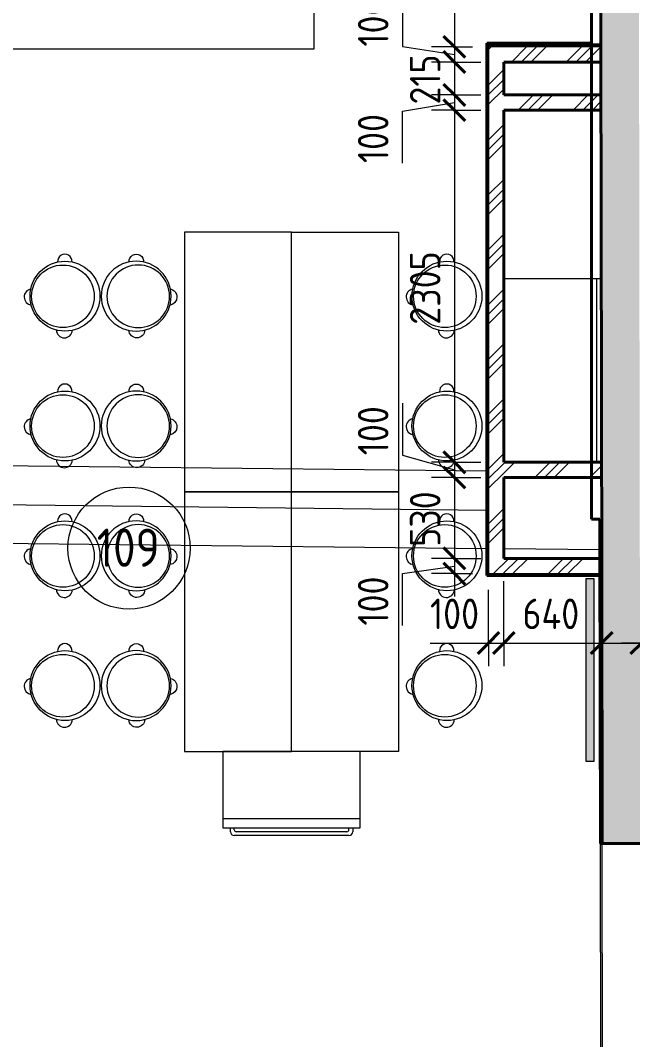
# Model space of a CAD drawing. Header units: millimetres. Extents: x -11886 to 68941, y -8130 to 45506.
# Drawn here: x -3505 to 502, y 25341 to 32015 of the extents above; entities that cross this region are included whole.
import ezdxf

# ---------------------------------------------------------------- set-up
doc = ezdxf.new("R2010")
doc.units = ezdxf.units.MM
for name, color, linetype, lineweight, true_color in [('Линии', 7, 'Continuous', 9, 0x00a600), ('Стены разрез', 7, 'Continuous', 40, 0xbb5389), ('ТХ', 5, 'Continuous', 9, 0x0000ff), ('ТХ 1 этаж_dwg', 7, 'Continuous', 9, 0x767676)]:
    doc.layers.add(name, color=color, linetype=linetype, lineweight=lineweight, true_color=true_color)
for name, color, linetype, lineweight in [('Марки помещений', 7, 'Continuous', 20), ('Перекрытие', 7, 'Continuous', 18), ('Размеры', 7, 'Continuous', 9), ('Размеры-100', 7, 'Continuous', 9), ('Стены', 7, 'Continuous', 18), ('Стены внутренние', 7, 'Continuous', 18), ('Стены штриховка', 7, 'Continuous', 18)]:
    doc.layers.add(name, color=color, linetype=linetype, lineweight=lineweight)
doc.styles.add('GOST Common_1', font='GOST_Common.ttf', dxfattribs={"width": 0.9, "height": 200})
doc.styles.add('GOST Common_2', font='GOST_Common.ttf', dxfattribs={"width": 0.9, "height": 250})
doc.dimstyles.new('ADSK_Основной_2_мм_Округление_до_1_мм', dxfattribs={"dimscale": 304.8, "dimtxt": 201.142999, "dimasz": 0.463911, "dimexe": 0.492126, "dimexo": 0.492126, "dimgap": 0.098425, "dimtad": 1, "dimdec": 0, "dimdsep": 46, "dimtxsty": 'GOST Common_1', "dimblk1": 'OBLIQUE', "dimblk2": 'OBLIQUE', "dimsah": 1, "dimcen": 0.09, "dimdle": 0.492126, "dimazin": 2, "dimtfac": 1, "dimtdec": 4, "dimtix": 1, "dimtmove": 0, "dimatfit": 3, "dimfxl": 1, "dimtvp": 1, "dimtolj": 1, "dimtzin": 0, "dimlwd": 20, "dimlwe": 20, "dimarcsym": 2})
doc.dimstyles.new('ADSK_Основной_2_мм_Округление_до_1_мм_1', dxfattribs={"dimscale": 304.8, "dimtxt": 201.142999, "dimasz": 0.463911, "dimexe": 0.492126, "dimexo": 0.492126, "dimgap": 0.098425, "dimtad": 1, "dimdec": 0, "dimdsep": 46, "dimtxsty": 'GOST Common_1', "dimblk1": 'OBLIQUE', "dimblk2": 'OBLIQUE', "dimsah": 1, "dimcen": 0.09, "dimdle": 0.492126, "dimazin": 2, "dimtfac": 1, "dimtdec": 4, "dimtix": 1, "dimtmove": 1, "dimatfit": 3, "dimfxl": 1, "dimtvp": 1, "dimtolj": 1, "dimtzin": 0, "dimlwd": 20, "dimlwe": 20, "dimarcsym": 2})
pattern_1 = [(45, (0, 0), (-179.6051, 179.6051), []), (45, (63.5, 0), (0, 359.2102), []), (45, (-63.5, 0), (0, 359.2102), [])]

# ---------------------------------------------------------------- blocks, each defined once
blk = doc.blocks.new('Существующие стены 1 эт - Существующие стены 1 эт-653793-01 План 1-го этажа кладочный')
at = {"layer": 'Стены', "color": 243, "true_color": 0xbb5389}
for p, q in [((233.5, 29121.6), (233.2, 30323.5)), ((287, 28491.8), (286.9, 28546.8)), ((291, 26625), (566.6, 26625.6)), ((294.1, 25199.7), (291, 26625))]:
    blk.add_line(p, q, dxfattribs=at)
at = {"layer": 'Стены разрез'}
for p, q in [((232.8, 32204.3), (233.1, 31112.7)), ((233.1, 31112.7), (233.1, 30938)), ((233.1, 30938), (233.6, 28749.6)), ((233.6, 28749.6), (286.8, 28749.6)), ((286.8, 28749.6), (286.8, 28554.4)), ((286.8, 28554.4), (291, 26625)), ((291, 26625), (566.6, 26625.6))]:
    blk.add_line(p, q, dxfattribs=at)
blk = doc.blocks.new('ТХ 1 этаж_dwg_Стол демонстрационный-2118439-01 План 1-го этажа кладочный')
at = {"layer": 'ТХ', "color": 253, "true_color": 0xa0a0a0, "flags": 128}
blk.add_lwpolyline([(274189.1, 2061.2), (274939.1, 2061.2), (274939.1, 4461.2), (274189.1, 4461.2)], close=True, dxfattribs=at)
blk = doc.blocks.new('ТХ 1 этаж_dwg_Табурет-2118440-01 План 1-го этажа кладочный')
at = {"layer": 'ТХ', "color": 253, "true_color": 0xa0a0a0}
for centre, radius in [((274512.6, 5496.5), 228.8), ((274512.6, 5496.5), 228.8), ((274526.2, 5497.5), 205), ((274526.2, 5497.5), 205)]:
    blk.add_circle(centre, radius, dxfattribs=at)
for centre, radius, start, end in [((274516.5, 5717.6), 52, 0.84512, 177.13339), ((274516.5, 5717.6), 52, 0.84512, 177.13339), ((274726.2, 5501.8), 53.3, 281.24565, 81.57549), ((274726.2, 5501.8), 53.3, 281.24565, 81.57549), ((274513.6, 5269.1), 47.3, 176.04871, 4.42203), ((274513.6, 5269.1), 47.3, 176.04871, 4.42203)]:
    blk.add_arc(centre, radius, start, end, dxfattribs=at)
blk = doc.blocks.new('ТХ 1 этаж_dwg_A$C3da1b1ea-2118383-01 План 1-го этажа кладочный')
at = {"layer": 'ТХ', "true_color": 0xa0a0a0}
blk.add_hatch(color=253, dxfattribs=at).paths.add_polyline_path([(50, -1200), (50, 0), (0, 0), (0, -1200), (34.9, -1200)])
at = {"layer": 'ТХ', "color": 253, "true_color": 0xa0a0a0, "flags": 128}
blk.add_lwpolyline([(0, 0), (50, 0), (50, -1200), (0, -1200)], close=True, dxfattribs=at)
blk = doc.blocks.new('ТХ 1 этаж_dwg_Табурет-2118441-01 План 1-го этажа кладочный')
at = {"layer": 'ТХ', "color": 253, "true_color": 0xa0a0a0}
for centre, radius in [((274512.6, 5496.5), 228.8), ((274512.6, 5496.5), 228.8), ((274526.2, 5497.5), 205), ((274526.2, 5497.5), 205)]:
    blk.add_circle(centre, radius, dxfattribs=at)
for centre, radius, start, end in [((274516.5, 5717.6), 52, 0.84512, 177.13339), ((274516.5, 5717.6), 52, 0.84512, 177.13339), ((274726.2, 5501.8), 53.3, 281.24565, 81.57549), ((274726.2, 5501.8), 53.3, 281.24565, 81.57549), ((274513.6, 5269.1), 47.3, 176.04871, 4.42203), ((274513.6, 5269.1), 47.3, 176.04871, 4.42203)]:
    blk.add_arc(centre, radius, start, end, dxfattribs=at)
blk = doc.blocks.new('ТХ 1 этаж_dwg_Тумба инструментальная-2118462-01 План 1-го этажа кладочный')
at = {"layer": 'ТХ', "color": 253, "true_color": 0xa0a0a0}
for p, q in [((275316.1, 3224.9), (275316.1, 2324.9)), ((275376.1, 3174.9), (275401.1, 3174.9)), ((275388.6, 3149.9), (275376.1, 3149.9)), ((275401.1, 3137.4), (275401.1, 2412.4)), ((275426.1, 3149.9), (275426.1, 2399.9)), ((275388.6, 2399.9), (275376.1, 2399.9)), ((275401.1, 2374.9), (275376.1, 2374.9))]:
    blk.add_line(p, q, dxfattribs=at)
at = {"layer": 'ТХ', "color": 253, "true_color": 0xa0a0a0, "flags": 128}
blk.add_lwpolyline([(275376.1, 2324.9), (275376.1, 3224.9), (274876.1, 3224.9), (274876.1, 2324.9)], close=True, dxfattribs=at)
at = {"layer": 'ТХ', "color": 253, "true_color": 0xa0a0a0}
for centre, radius, start, end in [((275388.6, 3137.4), 12.5, 0, 90), ((275401.1, 3149.9), 25, 0, 90), ((275388.6, 2412.4), 12.5, 270, 0), ((275401.1, 2399.9), 25, 270, 0)]:
    blk.add_arc(centre, radius, start, end, dxfattribs=at)
blk = doc.blocks.new('ТХ 1 этаж_dwg-2084881-01 План 1-го этажа кладочный')
at = {"layer": 'ТХ', "color": 253, "true_color": 0xa0a0a0, "flags": 128}
for points in [[(115570.8, -40245.5), (115570.8, -41945.5), (116270.8, -41945.5), (116270.8, -40245.5), (116970.8, -40245.5), (116970.8, -41945.5), (116270.8, -41945.5), (116270.8, -40245.5)], [(115570.8, -41945.5), (115570.8, -43645.5), (116270.8, -43645.5), (116270.8, -41945.5), (116970.8, -41945.5), (116970.8, -43645.5), (116270.8, -43645.5), (116270.8, -41945.5)]]:
    blk.add_lwpolyline(points, close=True, dxfattribs=at)
for name, p, rotation in [('ТХ 1 этаж_dwg_Стол демонстрационный-2118439-01 План 1-го этажа кладочный', (111956.5, 235894.5), 270), ('ТХ 1 этаж_dwg_Табурет-2118440-01 План 1-го этажа кладочный', (389300.3, -35167.4), 180), ('ТХ 1 этаж_dwg_Табурет-2118440-01 План 1-го этажа кладочный', (391800.3, -35167.4), 180), ('ТХ 1 этаж_dwg_Табурет-2118440-01 План 1-го этажа кладочный', (389300.3, -36017.4), 180), ('ТХ 1 этаж_dwg_Табурет-2118440-01 План 1-го этажа кладочный', (391800.3, -36017.4), 180), ('ТХ 1 этаж_dwg_Табурет-2118440-01 План 1-го этажа кладочный', (389300.3, -36867.4), 180), ('ТХ 1 этаж_dwg_Табурет-2118440-01 План 1-го этажа кладочный', (391800.3, -36867.4), 180), ('ТХ 1 этаж_dwg_A$C3da1b1ea-2118383-01 План 1-го этажа кладочный', (118249.9, -43712), 180), ('ТХ 1 этаж_dwg_Табурет-2118440-01 План 1-го этажа кладочный', (389300.3, -37717.4), 180), ('ТХ 1 этаж_dwg_Табурет-2118440-01 План 1-го этажа кладочный', (391800.3, -37717.4), 180), ('ТХ 1 этаж_dwg_Тумба инструментальная-2118462-01 План 1-го этажа кладочный', (113495.9, 231230.6), 270)]:
    blk.add_blockref(name, p, dxfattribs=dict(rotation=rotation))
at = {"extrusion": (0, 0, -1), "zscale": -1, "rotation": 180}
for p in [(159258.7, -35167.4), (159258.7, -36017.4), (159258.7, -36867.4), (159258.7, -37717.4)]:
    blk.add_blockref('ТХ 1 этаж_dwg_Табурет-2118441-01 План 1-го этажа кладочный', p, dxfattribs=at)
blk = doc.blocks.new('ADSK_Марка_Помещение_ОдноЗначение - Номер-247393-01 План 1-го этажа кладочный')
at = {"layer": 'Марки помещений'}
blk.add_circle((0, 0), 4, dxfattribs=at)
blk = doc.blocks.new('DIMBLOCK128-01 План 1-го этажа кладочный')
at = {"layer": 'Размеры-100', "lineweight": 20, "transparency": 16777216}
for p, q in [((-341.1, 27937.1), (-341.1, 28341.8)), ((-441.1, 27937.1), (-441.1, 28285.8)), ((-824.1, 27937.1), (-483.2, 27937.1)), ((-591.1, 27937.1), (-341.1, 27937.1)), ((-483.2, 27937.1), (-391.1, 27937.1)), ((-441.1, 27937.1), (-441.1, 27787.1)), ((-341.1, 27937.1), (-341.1, 27787.1))]:
    blk.add_line(p, q, dxfattribs=at)
at = {"layer": 'Размеры-100', "lineweight": 40, "transparency": 16777216}
for p, q in [((-441.1, 27937.1), (-370.4, 28007.8)), ((-341.1, 27937.1), (-270.4, 28007.8)), ((-441.1, 27937.1), (-511.8, 27866.4)), ((-341.1, 27937.1), (-411.8, 27866.4))]:
    blk.add_line(p, q, dxfattribs=at)
at = {"layer": 'Размеры-100', "color": 0, "lineweight": 20, "transparency": 16777216, "insert": (-824.1, 28228.5), "char_height": 200, "width": 409.104, "attachment_point": 1, "line_spacing_factor": 1.022761, "style": 'GOST Common_1'}
blk.add_mtext('100', dxfattribs=at)
blk = doc.blocks.new('_Oblique')
at = {"color": 0, "linetype": 'ByBlock', "lineweight": -2}
blk.add_line((-0.5, -0.5), (0.5, 0.5), dxfattribs=at)
blk = doc.blocks.new('DIMBLOCK129-01 План 1-го этажа кладочный')
at = {"layer": 'Размеры-100', "lineweight": 20, "transparency": 16777216}
for p, q in [((-341.1, 27937.1), (-341.1, 28341.8)), ((299.3, 27937.1), (299.3, 28341.8)), ((-341.1, 27937.1), (299.3, 27937.1)), ((-341.1, 27937.1), (-341.1, 27787.1)), ((299.3, 27937.1), (299.3, 27787.1))]:
    blk.add_line(p, q, dxfattribs=at)
at = {"layer": 'Размеры-100', "lineweight": 40, "transparency": 16777216}
for p, q in [((-341.1, 27937.1), (-270.4, 28007.8)), ((299.3, 27937.1), (370, 28007.8)), ((-341.1, 27937.1), (-411.8, 27866.4)), ((299.3, 27937.1), (228.6, 27866.4))]:
    blk.add_line(p, q, dxfattribs=at)
at = {"layer": 'Размеры-100', "color": 0, "lineweight": 20, "transparency": 16777216, "insert": (-218.6, 28228.5), "char_height": 200, "width": 474.561, "attachment_point": 1, "line_spacing_factor": 1.022761, "style": 'GOST Common_1'}
blk.add_mtext('640', dxfattribs=at)
blk = doc.blocks.new('DIMBLOCK130-01 План 1-го этажа кладочный')
at = {"layer": 'Размеры-100', "lineweight": 20, "transparency": 16777216}
for p, q in [((299.3, 27937.1), (299.3, 28341.8)), ((559.9, 27937.1), (559.9, 28087.1)), ((299.3, 27937.1), (709.9, 27937.1)), ((299.3, 27937.1), (299.3, 27787.1)), ((642.4, 27937.1), (429.6, 27937.1)), ((559.9, 27937.1), (559.9, 27887.1)), ((983.4, 27937.1), (642.4, 27937.1))]:
    blk.add_line(p, q, dxfattribs=at)
at = {"layer": 'Размеры-100', "lineweight": 40, "transparency": 16777216}
for p, q in [((299.3, 27937.1), (370, 28007.8)), ((559.9, 27937.1), (630.6, 28007.8)), ((299.3, 27937.1), (228.6, 27866.4)), ((559.9, 27937.1), (489.2, 27866.4))]:
    blk.add_line(p, q, dxfattribs=at)
at = {"layer": 'Размеры-100', "color": 0, "lineweight": 20, "transparency": 16777216, "insert": (642.4, 28228.5), "char_height": 200, "width": 409.104, "attachment_point": 1, "line_spacing_factor": 1.022761, "style": 'GOST Common_1'}
blk.add_mtext('261', dxfattribs=at)
blk = doc.blocks.new('DIMBLOCK172-01 План 1-го этажа кладочный')
at = {"layer": 'Размеры-100', "lineweight": 40, "transparency": 16777216}
for p, q in [((-664.5, 33689.3), (-735.2, 33760)), ((-664.5, 33689.3), (-593.8, 33618.6)), ((-664.5, 31841.6), (-735.2, 31912.3)), ((-664.5, 31841.6), (-593.8, 31770.9))]:
    blk.add_line(p, q, dxfattribs=at)
at = {"layer": 'Размеры-100', "lineweight": 20, "transparency": 16777216}
for p, q in [((-664.5, 33689.3), (-714.5, 33689.3)), ((-664.5, 33689.3), (-664.5, 31841.6)), ((-664.5, 33689.3), (-514.5, 33689.3)), ((-664.5, 31841.6), (-814.5, 31841.6)), ((-664.5, 31841.6), (-547.1, 31841.6))]:
    blk.add_line(p, q, dxfattribs=at)
at = {"layer": 'Размеры-100', "color": 0, "lineweight": 20, "transparency": 16777216, "insert": (-955.9, 32523.4), "char_height": 200, "width": 580.928, "attachment_point": 1, "rotation": 90, "line_spacing_factor": 1.022761, "style": 'GOST Common_1'}
blk.add_mtext('1848', dxfattribs=at)
blk = doc.blocks.new('DIMBLOCK173-01 План 1-го этажа кладочный')
at = {"layer": 'Размеры-100', "lineweight": 20, "transparency": 16777216}
for p, q in [((-1004.8, 32184.1), (-1004.8, 31843.2)), ((-1004.8, 31843.2), (-664.5, 31791.6)), ((-664.5, 31841.6), (-814.5, 31841.6)), ((-664.5, 31841.6), (-664.5, 31741.6)), ((-664.5, 31841.6), (-547.1, 31841.6)), ((-664.5, 31741.6), (-814.5, 31741.6)), ((-664.5, 31741.6), (-491.1, 31741.6))]:
    blk.add_line(p, q, dxfattribs=at)
at = {"layer": 'Размеры-100', "lineweight": 40, "transparency": 16777216}
for p, q in [((-664.5, 31841.6), (-735.2, 31912.3)), ((-664.5, 31841.6), (-593.8, 31770.9)), ((-664.5, 31741.6), (-735.2, 31812.3)), ((-664.5, 31741.6), (-593.8, 31670.9))]:
    blk.add_line(p, q, dxfattribs=at)
at = {"layer": 'Размеры-100', "color": 0, "lineweight": 20, "transparency": 16777216, "insert": (-1296.1, 31843.2), "char_height": 200, "width": 409.104, "attachment_point": 1, "rotation": 90, "line_spacing_factor": 1.022761, "style": 'GOST Common_1'}
blk.add_mtext('100', dxfattribs=at)
blk = doc.blocks.new('DIMBLOCK174-01 План 1-го этажа кладочный')
at = {"layer": 'Размеры-100', "lineweight": 40, "transparency": 16777216}
for p, q in [((-664.5, 31741.6), (-735.2, 31812.3)), ((-664.5, 31741.6), (-593.8, 31670.9)), ((-664.5, 31526.8), (-735.2, 31597.5)), ((-664.5, 31526.8), (-593.8, 31456.1))]:
    blk.add_line(p, q, dxfattribs=at)
at = {"layer": 'Размеры-100', "lineweight": 20, "transparency": 16777216}
for p, q in [((-664.5, 31741.6), (-814.5, 31741.6)), ((-664.5, 31741.6), (-664.5, 31526.8)), ((-664.5, 31741.6), (-491.1, 31741.6)), ((-664.5, 31526.8), (-814.5, 31526.8)), ((-664.5, 31526.8), (-491.1, 31526.8))]:
    blk.add_line(p, q, dxfattribs=at)
at = {"layer": 'Размеры-100', "color": 0, "lineweight": 20, "transparency": 16777216, "insert": (-955.9, 31463.7), "char_height": 200, "width": 409.104, "attachment_point": 1, "rotation": 90, "line_spacing_factor": 1.022761, "style": 'GOST Common_1'}
blk.add_mtext('215', dxfattribs=at)
blk = doc.blocks.new('DIMBLOCK175-01 План 1-го этажа кладочный')
at = {"layer": 'Размеры-100', "lineweight": 40, "transparency": 16777216}
for p, q in [((-664.5, 31526.8), (-735.2, 31597.5)), ((-664.5, 31526.8), (-593.8, 31456.1)), ((-664.5, 31426.8), (-735.2, 31497.5)), ((-664.5, 31426.8), (-593.8, 31356.1))]:
    blk.add_line(p, q, dxfattribs=at)
at = {"layer": 'Размеры-100', "lineweight": 20, "transparency": 16777216}
for p, q in [((-664.5, 31526.8), (-814.5, 31526.8)), ((-664.5, 31526.8), (-664.5, 31426.8)), ((-664.5, 31526.8), (-491.1, 31526.8)), ((-1004.8, 31421.3), (-664.5, 31476.8)), ((-1004.8, 31080.4), (-1004.8, 31421.3)), ((-664.5, 31426.8), (-814.5, 31426.8)), ((-664.5, 31426.8), (-491.1, 31426.8))]:
    blk.add_line(p, q, dxfattribs=at)
at = {"layer": 'Размеры-100', "color": 0, "lineweight": 20, "transparency": 16777216, "insert": (-1296.1, 31080.4), "char_height": 200, "width": 409.104, "attachment_point": 1, "rotation": 90, "line_spacing_factor": 1.022761, "style": 'GOST Common_1'}
blk.add_mtext('100', dxfattribs=at)
blk = doc.blocks.new('DIMBLOCK176-01 План 1-го этажа кладочный')
at = {"layer": 'Размеры-100', "lineweight": 40, "transparency": 16777216}
for p, q in [((-664.5, 31426.8), (-735.2, 31497.5)), ((-664.5, 31426.8), (-593.8, 31356.1)), ((-664.5, 29121.6), (-735.2, 29192.3)), ((-664.5, 29121.6), (-593.8, 29050.9))]:
    blk.add_line(p, q, dxfattribs=at)
at = {"layer": 'Размеры-100', "lineweight": 20, "transparency": 16777216}
for p, q in [((-664.5, 31426.8), (-814.5, 31426.8)), ((-664.5, 31426.8), (-664.5, 29121.6)), ((-664.5, 31426.8), (-491.1, 31426.8)), ((-664.5, 29121.6), (-814.5, 29121.6)), ((-664.5, 29121.6), (-491.1, 29121.6))]:
    blk.add_line(p, q, dxfattribs=at)
at = {"layer": 'Размеры-100', "color": 0, "lineweight": 20, "transparency": 16777216, "insert": (-955.9, 30021.9), "char_height": 200, "width": 605.475, "attachment_point": 1, "rotation": 90, "line_spacing_factor": 1.022761, "style": 'GOST Common_1'}
blk.add_mtext('2305', dxfattribs=at)
blk = doc.blocks.new('DIMBLOCK177-01 План 1-го этажа кладочный')
at = {"layer": 'Размеры-100', "lineweight": 20, "transparency": 16777216}
for p, q in [((-1004.8, 29508.2), (-1004.8, 29167.3)), ((-1004.8, 29167.3), (-664.5, 29071.6)), ((-664.5, 29121.6), (-814.5, 29121.6)), ((-664.5, 29121.6), (-664.5, 29021.6)), ((-664.5, 29121.6), (-491.1, 29121.6)), ((-664.5, 29021.6), (-814.5, 29021.6)), ((-664.5, 29021.6), (-491.1, 29021.6))]:
    blk.add_line(p, q, dxfattribs=at)
at = {"layer": 'Размеры-100', "lineweight": 40, "transparency": 16777216}
for p, q in [((-664.5, 29121.6), (-735.2, 29192.3)), ((-664.5, 29121.6), (-593.8, 29050.9)), ((-664.5, 29021.6), (-735.2, 29092.3)), ((-664.5, 29021.6), (-593.8, 28950.9))]:
    blk.add_line(p, q, dxfattribs=at)
at = {"layer": 'Размеры-100', "color": 0, "lineweight": 20, "transparency": 16777216, "insert": (-1296.1, 29167.3), "char_height": 200, "width": 409.104, "attachment_point": 1, "rotation": 90, "line_spacing_factor": 1.022761, "style": 'GOST Common_1'}
blk.add_mtext('100', dxfattribs=at)
blk = doc.blocks.new('DIMBLOCK178-01 План 1-го этажа кладочный')
at = {"layer": 'Размеры-100', "lineweight": 40, "transparency": 16777216}
for p, q in [((-664.5, 29021.6), (-735.2, 29092.3)), ((-664.5, 29021.6), (-593.8, 28950.9)), ((-664.5, 28491.8), (-735.2, 28562.5)), ((-664.5, 28491.8), (-593.8, 28421.1))]:
    blk.add_line(p, q, dxfattribs=at)
at = {"layer": 'Размеры-100', "lineweight": 20, "transparency": 16777216}
for p, q in [((-664.5, 29021.6), (-814.5, 29021.6)), ((-664.5, 29021.6), (-664.5, 28491.8)), ((-664.5, 29021.6), (-491.1, 29021.6)), ((-664.5, 28491.8), (-814.5, 28491.8)), ((-664.5, 28491.8), (-491.1, 28491.8))]:
    blk.add_line(p, q, dxfattribs=at)
at = {"layer": 'Размеры-100', "color": 0, "lineweight": 20, "transparency": 16777216, "insert": (-955.9, 28567.5), "char_height": 200, "width": 454.106, "attachment_point": 1, "rotation": 90, "line_spacing_factor": 1.022761, "style": 'GOST Common_1'}
blk.add_mtext('530', dxfattribs=at)
blk = doc.blocks.new('DIMBLOCK179-01 План 1-го этажа кладочный')
at = {"layer": 'Размеры-100', "lineweight": 40, "transparency": 16777216}
for p, q in [((-664.5, 28491.8), (-735.2, 28562.5)), ((-664.5, 28391.8), (-735.2, 28462.5)), ((-664.5, 28491.8), (-593.8, 28421.1)), ((-664.5, 28391.8), (-593.8, 28321.1))]:
    blk.add_line(p, q, dxfattribs=at)
at = {"layer": 'Размеры-100', "lineweight": 20, "transparency": 16777216}
for p, q in [((-1004.8, 28392.9), (-664.5, 28441.8)), ((-664.5, 28491.8), (-814.5, 28491.8)), ((-664.5, 28491.8), (-664.5, 28241.8)), ((-664.5, 28491.8), (-491.1, 28491.8)), ((-1004.8, 28051.9), (-1004.8, 28392.9)), ((-664.5, 28391.8), (-814.5, 28391.8)), ((-664.5, 28391.8), (-547.1, 28391.8))]:
    blk.add_line(p, q, dxfattribs=at)
at = {"layer": 'Размеры-100', "color": 0, "lineweight": 20, "transparency": 16777216, "insert": (-1296.1, 28051.9), "char_height": 200, "width": 409.104, "attachment_point": 1, "rotation": 90, "line_spacing_factor": 1.022761, "style": 'GOST Common_1'}
blk.add_mtext('100', dxfattribs=at)

msp = doc.modelspace()

# ---------------------------------------------------------------- hatches: boundary and pattern name
at = {"layer": 'Стены внутренние', "true_color": 0xc0c0c0}
h = msp.add_hatch(color=9, dxfattribs=at)
h.paths.add_polyline_path([(559.1, 20921), (561, 20921), (559.1, 22167.8), (309.1, 22167.4), (311, 20921), (336.7, 20921)])
h.paths.add_polyline_path([(307, 23528.6), (557, 23529), (554.5, 25125.6), (304.5, 25125.2), (307, 23528.6)])
h.paths.add_polyline_path([(302.2, 26625.2), (552.2, 26625.6), (539.9, 34625.6), (289.9, 34625.2), (302.2, 26625.6)])
h.paths.add_polyline_path([(288.2, 35755.2), (538.2, 35755.6), (536.6, 36781.9), (286.6, 36781.9), (288, 35839.2)])
at = {"layer": 'Стены внутренние', "lineweight": 9}
h = msp.add_hatch(dxfattribs=at)
h.set_pattern_fill('FP_3', color=256, style=0, pattern_type=2)
h.set_pattern_definition(pattern_1)
h.paths.add_polyline_path([(-441.1, 28491.8), (-341.1, 28491.8), (-341.1, 31841.6), (-441.1, 31841.6), (-441.1, 28546.7)])
h = msp.add_hatch(dxfattribs=at)
h.set_pattern_fill('FP_3', color=256, style=0, pattern_type=2)
h.set_pattern_definition(pattern_1)
h.paths.add_polyline_path([(-341.1, 31741.6), (294.3, 31741.6), (294.2, 31841.6), (-341.1, 31841.6)])
h = msp.add_hatch(dxfattribs=at)
h.set_pattern_fill('FP_3', color=256, style=0, pattern_type=2)
h.set_pattern_definition(pattern_1)
h.paths.add_polyline_path([(142.5, 31426.8), (294.8, 31426.8), (294.7, 31526.8), (-341.1, 31526.8), (-341.1, 31426.8), (44.5, 31426.8)])
h = msp.add_hatch(dxfattribs=at)
h.set_pattern_fill('FP_3', color=256, style=0, pattern_type=2)
h.set_pattern_definition(pattern_1)
h.paths.add_polyline_path([(286.8, 29021.6), (298.5, 29021.6), (298.4, 29121.6), (-341.1, 29120.4), (-341.1, 29021.6), (280.2, 29021.6)])
h = msp.add_hatch(dxfattribs=at)
h.set_pattern_fill('FP_3', color=256, style=0, pattern_type=2)
h.set_pattern_definition(pattern_1)
h.paths.add_polyline_path([(287.2, 28391.8), (299.5, 28391.8), (298.5, 28491.8), (-441.1, 28491.8), (-441.1, 28391.8), (286.8, 28391.8)])

# ---------------------------------------------------------------- linework, layer by layer
at = {"layer": 'Линии', "color": 8, "lineweight": 18, "true_color": 0x808080}
for p, q in [((267.5, 29121.6), (267.5, 30323.5)), ((-5639.2, 29120.4), (-453.1, 29064.8)), ((-453.1, 28554.8), (-5644.6, 28610.4)), ((286.9, 28546.8), (-341.1, 28553.6)), ((299.2, 28546.7), (287.9, 28546.8))]:
    msp.add_line(p, q, dxfattribs=at)
at = {"layer": 'Перекрытие', "color": 136, "true_color": 0x008080}
msp.add_line((-341.1, 30323.5), (296.5, 30323.5), dxfattribs=at)
at = {"layer": 'Перекрытие', "color": 7, "true_color": 0xffffff}
msp.add_line((-452.9, 28805.5), (-5768.8, 28866.9), dxfattribs=at)
at = {"layer": 'Стены внутренние', "lineweight": 40}
for p, q in [((291.4, 33677.3), (294.2, 31853.6)), ((232.9, 31866.6), (-453.1, 31866.6)), ((-453.1, 31866.6), (-453.1, 28379.8)), ((-341.1, 31853.6), (-453.1, 31853.6)), ((-453.1, 31851.6), (-341.1, 31851.6)), ((-341.1, 31851.6), (-341.1, 31853.6)), ((232.9, 31853.6), (232.9, 31866.6)), ((294.2, 31853.6), (232.9, 31853.6)), ((294.2, 31851.6), (299.5, 28381.8)), ((-341.1, 31526.8), (-341.1, 31741.6)), ((-341.1, 31741.6), (294.3, 31741.6)), ((294.7, 31526.8), (-341.1, 31526.8)), ((-341.1, 29121.6), (-341.1, 31426.8)), ((-341.1, 31426.8), (294.8, 31426.8)), ((298.4, 29121.6), (-341.1, 29121.6)), ((-341.1, 29021.6), (298.5, 29021.6)), ((-341.1, 28491.8), (-341.1, 29021.6)), ((299.3, 28491.8), (-341.1, 28491.8)), ((-453.1, 28379.8), (299.5, 28379.8)), ((299.5, 28379.8), (302.2, 26625.2)), ((302.2, 26625.2), (552.2, 26625.6))]:
    msp.add_line(p, q, dxfattribs=at)
at = {"layer": 'Стены внутренние'}
msp.add_line((304.5, 25125.2), (302.2, 26625.1), dxfattribs=at)
at = {"layer": 'Стены штриховка'}
for p, q in [((232.9, 31857.6), (-453.1, 31857.6)), ((-451.1, 31853.6), (-451.1, 28379.8)), ((-441.1, 31851.6), (-441.1, 31853.6)), ((-441.1, 31841.6), (-441.1, 28391.8)), ((294.2, 31841.6), (-441.1, 31841.6)), ((-341.1, 31851.6), (294.2, 31851.6)), ((232.9, 31853.6), (232.9, 31851.6)), ((294.2, 31851.6), (294.2, 31853.6)), ((-451.1, 28391.8), (-453.1, 28391.8)), ((-453.1, 28381.8), (299.5, 28381.8)), ((-441.1, 28391.8), (299.5, 28391.8)), ((299.5, 28379.8), (299.5, 28381.8))]:
    msp.add_line(p, q, dxfattribs=at)

# ---------------------------------------------------------------- block references
at = {"layer": 'Марки помещений', "xscale": 99.99999999999993, "yscale": 99.99999999999993, "zscale": 99.99999999999993}
msp.add_blockref('ADSK_Марка_Помещение_ОдноЗначение - Номер-247393-01 План 1-го этажа кладочный', (-2794, 28558.9), dxfattribs=at)
at = {"layer": 'Стены разрез'}
msp.add_blockref('Существующие стены 1 эт - Существующие стены 1 эт-653793-01 План 1-го этажа кладочный', (0, 0), dxfattribs=at)
at = {"layer": 'ТХ 1 этаж_dwg', "color": 253, "true_color": 0xa0a0a0}
msp.add_blockref('ТХ 1 этаж_dwg-2084881-01 План 1-го этажа кладочный', (-118001.2, 70872.8), dxfattribs=at)

# ---------------------------------------------------------------- texts
at = {"layer": 'Марки помещений', "lineweight": 9, "insert": (-3006, 28686.6), "char_height": 250, "width": 526.709, "attachment_point": 1, "style": 'GOST Common_2'}
msp.add_mtext('109', dxfattribs=at)

# ---------------------------------------------------------------- dimensions: what is measured, and where the dimension line sits
at = {"layer": 'Размеры', "lineweight": 20}
for base, p1, p2, override, picture, middle in [((-664.5, 31841.6), (-564.5, 33689.3), (-397.1, 31841.6), {"dimpost": '<>', "dimfxl": 1855.273828}, 'DIMBLOCK172-01 План 1-го этажа кладочный', (-794.5, 32765.4)), ((-664.5, 31526.8), (-341.1, 31741.6), (-341.1, 31526.8), {"dimpost": '<>', "dimfxl": 214.833333}, 'DIMBLOCK174-01 План 1-го этажа кладочный', (-794.5, 31634.2)), ((-664.5, 29121.6), (-341.1, 31426.8), (-341.1, 29121.6), {"dimpost": '<>', "dimfxl": 2305.166667}, 'DIMBLOCK176-01 План 1-го этажа кладочный', (-794.5, 30274.2)), ((-664.5, 28491.8), (-341.1, 29021.6), (-341.1, 28491.8), {"dimpost": '<>', "dimfxl": 529.796793}, 'DIMBLOCK178-01 План 1-го этажа кладочный', (-794.5, 28756.7))]:
    dim = msp.add_linear_dim(base=base, p1=p1, p2=p2, angle=90, dimstyle='ADSK_Основной_2_мм_Округление_до_1_мм', override=override, dxfattribs=at)
    dim.commit()
    dim.dimension.update_dxf_attribs({"geometry": picture, "text_midpoint": middle})
for base, p1, p2, override, picture, middle in [((-664.5, 31741.6), (-397.1, 31841.6), (-341.1, 31741.6), {"dimpost": '<>', "dimfxl": 114.61239}, 'DIMBLOCK173-01 План 1-го этажа кладочный', (-1162.8, 32047.8)), ((-664.5, 31426.8), (-341.1, 31526.8), (-341.1, 31426.8), {"dimpost": '<>', "dimfxl": 100}, 'DIMBLOCK175-01 План 1-го этажа кладочный', (-1162.8, 31284.9)), ((-664.5, 29021.6), (-341.1, 29121.6), (-341.1, 29021.6), {"dimpost": '<>', "dimfxl": 100}, 'DIMBLOCK177-01 План 1-го этажа кладочный', (-1162.8, 29371.8)), ((-664.5, 28391.8), (-341.1, 28491.8), (-397.1, 28391.8), {"dimpost": '<>', "dimfxl": 114.61239}, 'DIMBLOCK179-01 План 1-го этажа кладочный', (-1162.8, 28256.5))]:
    dim = msp.add_linear_dim(base=base, p1=p1, p2=p2, angle=90, dimstyle='ADSK_Основной_2_мм_Округление_до_1_мм_1', override=override, dxfattribs=at)
    dim.commit()
    dim.dimension.update_dxf_attribs({"geometry": picture, "text_midpoint": middle, "dimtype": 160, "text_rotation": 90})
for base, p1, p2, override, picture, middle in [((-341.1, 27937.1), (-441.1, 28435.8), (-341.1, 28491.8), {"dimpost": '<>', "dimfxl": 114.61239}, 'DIMBLOCK128-01 План 1-го этажа кладочный', (-619.6, 28095.2)), ((559.9, 27937.1), (299.3, 28491.8), (559.9, 28037.1), {"dimpost": '<>', "dimfxl": 524.05078}, 'DIMBLOCK130-01 План 1-го этажа кладочный', (847, 28095.2))]:
    dim = msp.add_linear_dim(base=base, p1=p1, p2=p2, dimstyle='ADSK_Основной_2_мм_Округление_до_1_мм_1', override=override, dxfattribs=at)
    dim.commit()
    dim.dimension.update_dxf_attribs({"geometry": picture, "text_midpoint": middle, "dimtype": 160})
dim = msp.add_linear_dim(base=(299.3, 27937.1), p1=(-341.1, 28491.8), p2=(299.3, 28491.8), dimstyle='ADSK_Основной_2_мм_Округление_до_1_мм', override={"dimpost": '<>', "dimfxl": 640.421592}, dxfattribs=at)
dim.commit()
dim.dimension.update_dxf_attribs({"geometry": 'DIMBLOCK129-01 План 1-го этажа кладочный', "text_midpoint": (-20.9, 28067.1)})

doc.saveas('drawing.dxf')
